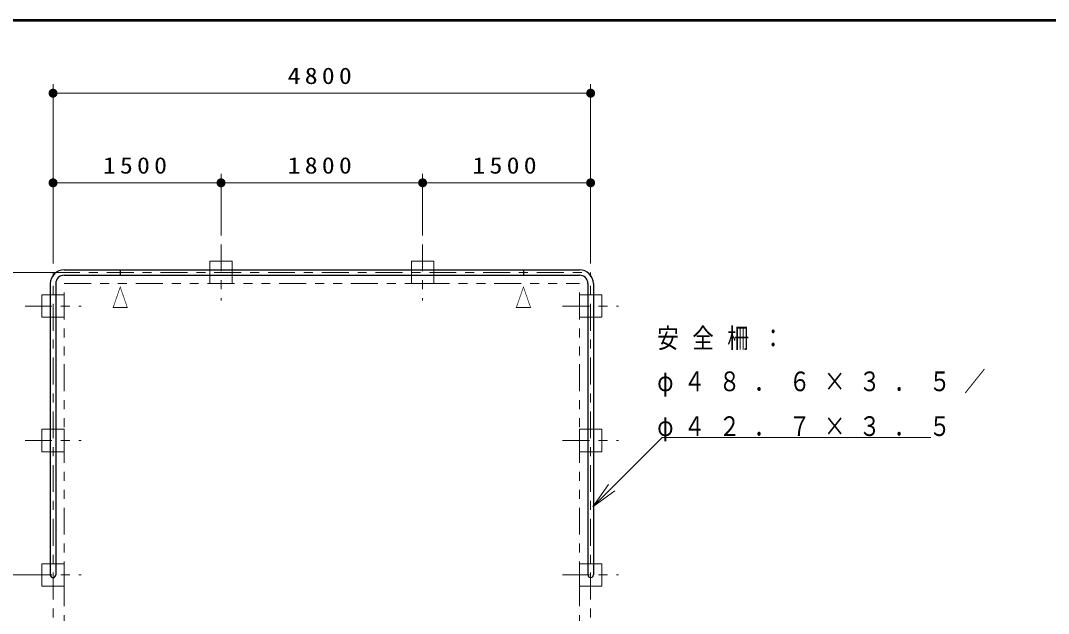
# Model space of a CAD drawing. Units: millimetres on the paper, scale 1:80. Extents: x -365 to 0, y -26 to 257.
# Drawn here: x -301.8 to -187.1, y 190.8 to 257 of the extents above; entities that cross this region are included whole.
import ezdxf
from ezdxf.enums import TextEntityAlignment as Align

# ---------------------------------------------------------------- set-up
doc = ezdxf.new("R2010")
doc.units = ezdxf.units.MM
for name, pattern in [('USER1', [4.5, 2.5, -2]), ('USER2', [6, 3, -1, 1, -1]), ('USER3', [8, 3, -1, 1, -1, 1, -1])]:
    doc.linetypes.add(name, pattern=pattern)
doc.layers.add('1_80', color=7, linetype='Continuous', lineweight=13)
doc.layers.add('NAKAMURA図枠', color=7, linetype='Continuous', lineweight=13)
doc.styles.add('ＭＳ ゴシック', font='')
doc.styles.get('ＭＳ ゴシック').set_extended_font_data('MS Gothic')

# ---------------------------------------------------------------- blocks, each defined once
blk = doc.blocks.new('filled_dot')
at = {"color": 0, "linetype": 'Continuous', "lineweight": -2, "const_width": 1.25}
blk.add_lwpolyline([(-0.625, 0, 1), (0.625, 0, 1)], format="xyb", close=True, dxfattribs=at)

msp = doc.modelspace()

# ---------------------------------------------------------------- linework, layer by layer
at = {"layer": '1_80'}
for p, q in [((-298.147, 229.892), (-298.147, 249.892)), ((-238.147, 229.892), (-238.147, 249.892)), ((-298.147, 248.892), (-238.147, 248.892)), ((-298.147, 229.892), (-298.147, 239.892)), ((-279.397, 233.017), (-279.397, 239.892)), ((-256.897, 233.017), (-256.897, 239.892)), ((-238.147, 229.892), (-238.147, 239.892)), ((-298.147, 238.892), (-279.397, 238.892)), ((-279.397, 238.892), (-256.897, 238.892)), ((-256.897, 238.892), (-238.147, 238.892)), ((-297.897, 228.892), (-329.147, 228.892)), ((-237.911, 202.753), (-236.143, 205.228)), ((-237.911, 202.753), (-235.789, 204.874)), ((-235.436, 204.52), (-237.911, 202.753)), ((-299.147, 195.142), (-319.147, 195.142))]:
    msp.add_line(p, q, dxfattribs=at)
at = {"layer": '1_80', "linetype": 'USER2'}
for p, q in [((-279.397, 232.017), (-279.397, 225.767)), ((-256.897, 232.017), (-256.897, 225.767)), ((-298.147, 228.892), (-238.147, 228.892)), ((-298.147, 126.392), (-298.147, 228.892)), ((-238.147, 126.392), (-238.147, 228.892)), ((-301.272, 225.142), (-295.022, 225.142)), ((-241.272, 225.142), (-235.022, 225.142)), ((-301.272, 210.142), (-295.022, 210.142)), ((-241.272, 210.142), (-235.022, 210.142)), ((-301.272, 195.142), (-295.022, 195.142)), ((-241.272, 195.142), (-235.022, 195.142))]:
    msp.add_line(p, q, dxfattribs=at)
at = {"layer": '1_80', "linetype": 'USER1'}
for p, q in [((-280.647, 230.142), (-278.147, 230.142)), ((-280.647, 227.642), (-280.647, 230.142)), ((-278.147, 227.642), (-278.147, 230.142)), ((-258.147, 230.142), (-255.647, 230.142)), ((-258.147, 227.642), (-258.147, 230.142)), ((-255.647, 227.642), (-255.647, 230.142)), ((-280.647, 227.642), (-278.147, 227.642)), ((-258.147, 227.642), (-255.647, 227.642)), ((-299.397, 226.392), (-296.897, 226.392)), ((-299.397, 223.892), (-299.397, 226.392)), ((-296.897, 223.892), (-296.897, 226.392)), ((-239.397, 226.392), (-236.897, 226.392)), ((-239.397, 223.892), (-239.397, 226.392)), ((-236.897, 223.892), (-236.897, 226.392)), ((-299.397, 223.892), (-296.897, 223.892)), ((-239.397, 223.892), (-236.897, 223.892)), ((-299.397, 211.392), (-296.897, 211.392)), ((-299.397, 208.892), (-299.397, 211.392)), ((-296.897, 208.892), (-296.897, 211.392)), ((-239.397, 211.392), (-236.897, 211.392)), ((-239.397, 208.892), (-239.397, 211.392)), ((-236.897, 208.892), (-236.897, 211.392)), ((-299.397, 208.892), (-296.897, 208.892)), ((-239.397, 208.892), (-236.897, 208.892)), ((-299.397, 196.392), (-296.897, 196.392)), ((-299.397, 193.892), (-299.397, 196.392)), ((-296.897, 193.892), (-296.897, 196.392)), ((-239.397, 196.392), (-236.897, 196.392)), ((-239.397, 193.892), (-239.397, 196.392)), ((-236.897, 193.892), (-236.897, 196.392)), ((-299.397, 193.892), (-296.897, 193.892)), ((-239.397, 193.892), (-236.897, 193.892))]:
    msp.add_line(p, q, dxfattribs=at)
at = {"layer": '1_80', "color": 4, "lineweight": 25}
for p, q in [((-296.897, 229.196), (-239.397, 229.196)), ((-296.897, 228.588), (-239.397, 228.588)), ((-298.451, 227.642), (-298.451, 195.142)), ((-297.843, 227.642), (-297.843, 195.142)), ((-238.451, 227.642), (-238.451, 195.142)), ((-237.843, 227.642), (-237.843, 195.142))]:
    msp.add_line(p, q, dxfattribs=at)
at = {"layer": '1_80', "lineweight": 25}
for p, q in [((-290.647, 229.196), (-290.647, 228.588)), ((-245.647, 229.196), (-245.647, 228.588))]:
    msp.add_line(p, q, dxfattribs=at)
at = {"layer": '1_80', "linetype": 'USER3'}
for p, q in [((-296.897, 127.642), (-296.897, 227.642)), ((-296.897, 227.642), (-239.397, 227.642)), ((-239.397, 127.642), (-239.397, 227.642))]:
    msp.add_line(p, q, dxfattribs=at)
at = {"layer": '1_80'}
msp.add_lwpolyline([(-237.911, 202.753), (-230.173, 210.49), (-200.173, 210.49)], dxfattribs=at)
at = {"layer": '1_80', "color": 4, "lineweight": 25}
for centre, radius, start, end in [((-296.897, 227.642), 1.554, 90, 180), ((-296.897, 227.642), 0.946, 90, 180), ((-239.397, 227.642), 1.554, 0, 90), ((-239.397, 227.642), 0.946, 0, 90), ((-298.147, 195.142), 0.304, 180.00004, 0), ((-238.147, 195.142), 0.304, 180, 0.00001)]:
    msp.add_arc(centre, radius, start, end, dxfattribs=at)
at = {"layer": 'NAKAMURA図枠', "lineweight": 50}
msp.add_line((0, 257), (-365, 257), dxfattribs=at)

# ---------------------------------------------------------------- block references
at = {"layer": '1_80', "xscale": 0.4, "yscale": 0.4}
for p in [(-298.147, 248.892), (-298.147, 238.892), (-279.397, 238.892), (-256.897, 238.892)]:
    msp.add_blockref('filled_dot', p, dxfattribs=at)
at = {"layer": '1_80', "xscale": 0.4, "yscale": 0.4, "rotation": 180}
for p in [(-238.147, 248.892), (-279.397, 238.892), (-256.897, 238.892), (-238.147, 238.892)]:
    msp.add_blockref('filled_dot', p, dxfattribs=at)

# ---------------------------------------------------------------- texts
at = {"layer": '1_80', "style": 'ＭＳ ゴシック', "width": 0.6}
for p in [(-290.647, 227.838), (-245.647, 227.838)]:
    msp.add_text('▽', height=2.199, rotation=180, dxfattribs=at).set_placement(p, align=Align.BOTTOM_CENTER)
at = {"layer": '1_80', "style": 'ＭＳ ゴシック'}
for s, insert, char_height, attachment_point in [('\\T1.33;\\W1.15;4800', (-268.147, 249.892), 1.833, 8), ('\\T1.33;\\W1.15;1500', (-288.772, 239.892), 1.833, 8), ('\\T1.33;\\W1.15;1800', (-268.147, 239.892), 1.833, 8), ('\\T1.33;\\W1.15;1500', (-247.522, 239.892), 1.833, 8), ('\\T1.63;\\W0.8;安全柵：', (-230.716, 221.44), 2.199, 4), ('\\T1.63;\\W0.8;φ４８．６×３．５／', (-230.716, 216.44), 2.199, 4), ('\\T1.63;\\W0.8;φ４２．７×３．５\u3000', (-230.716, 211.44), 2.199, 4)]:
    msp.add_mtext(s, dxfattribs=dict(at, insert=insert, char_height=char_height, attachment_point=attachment_point))

doc.saveas('drawing.dxf')
